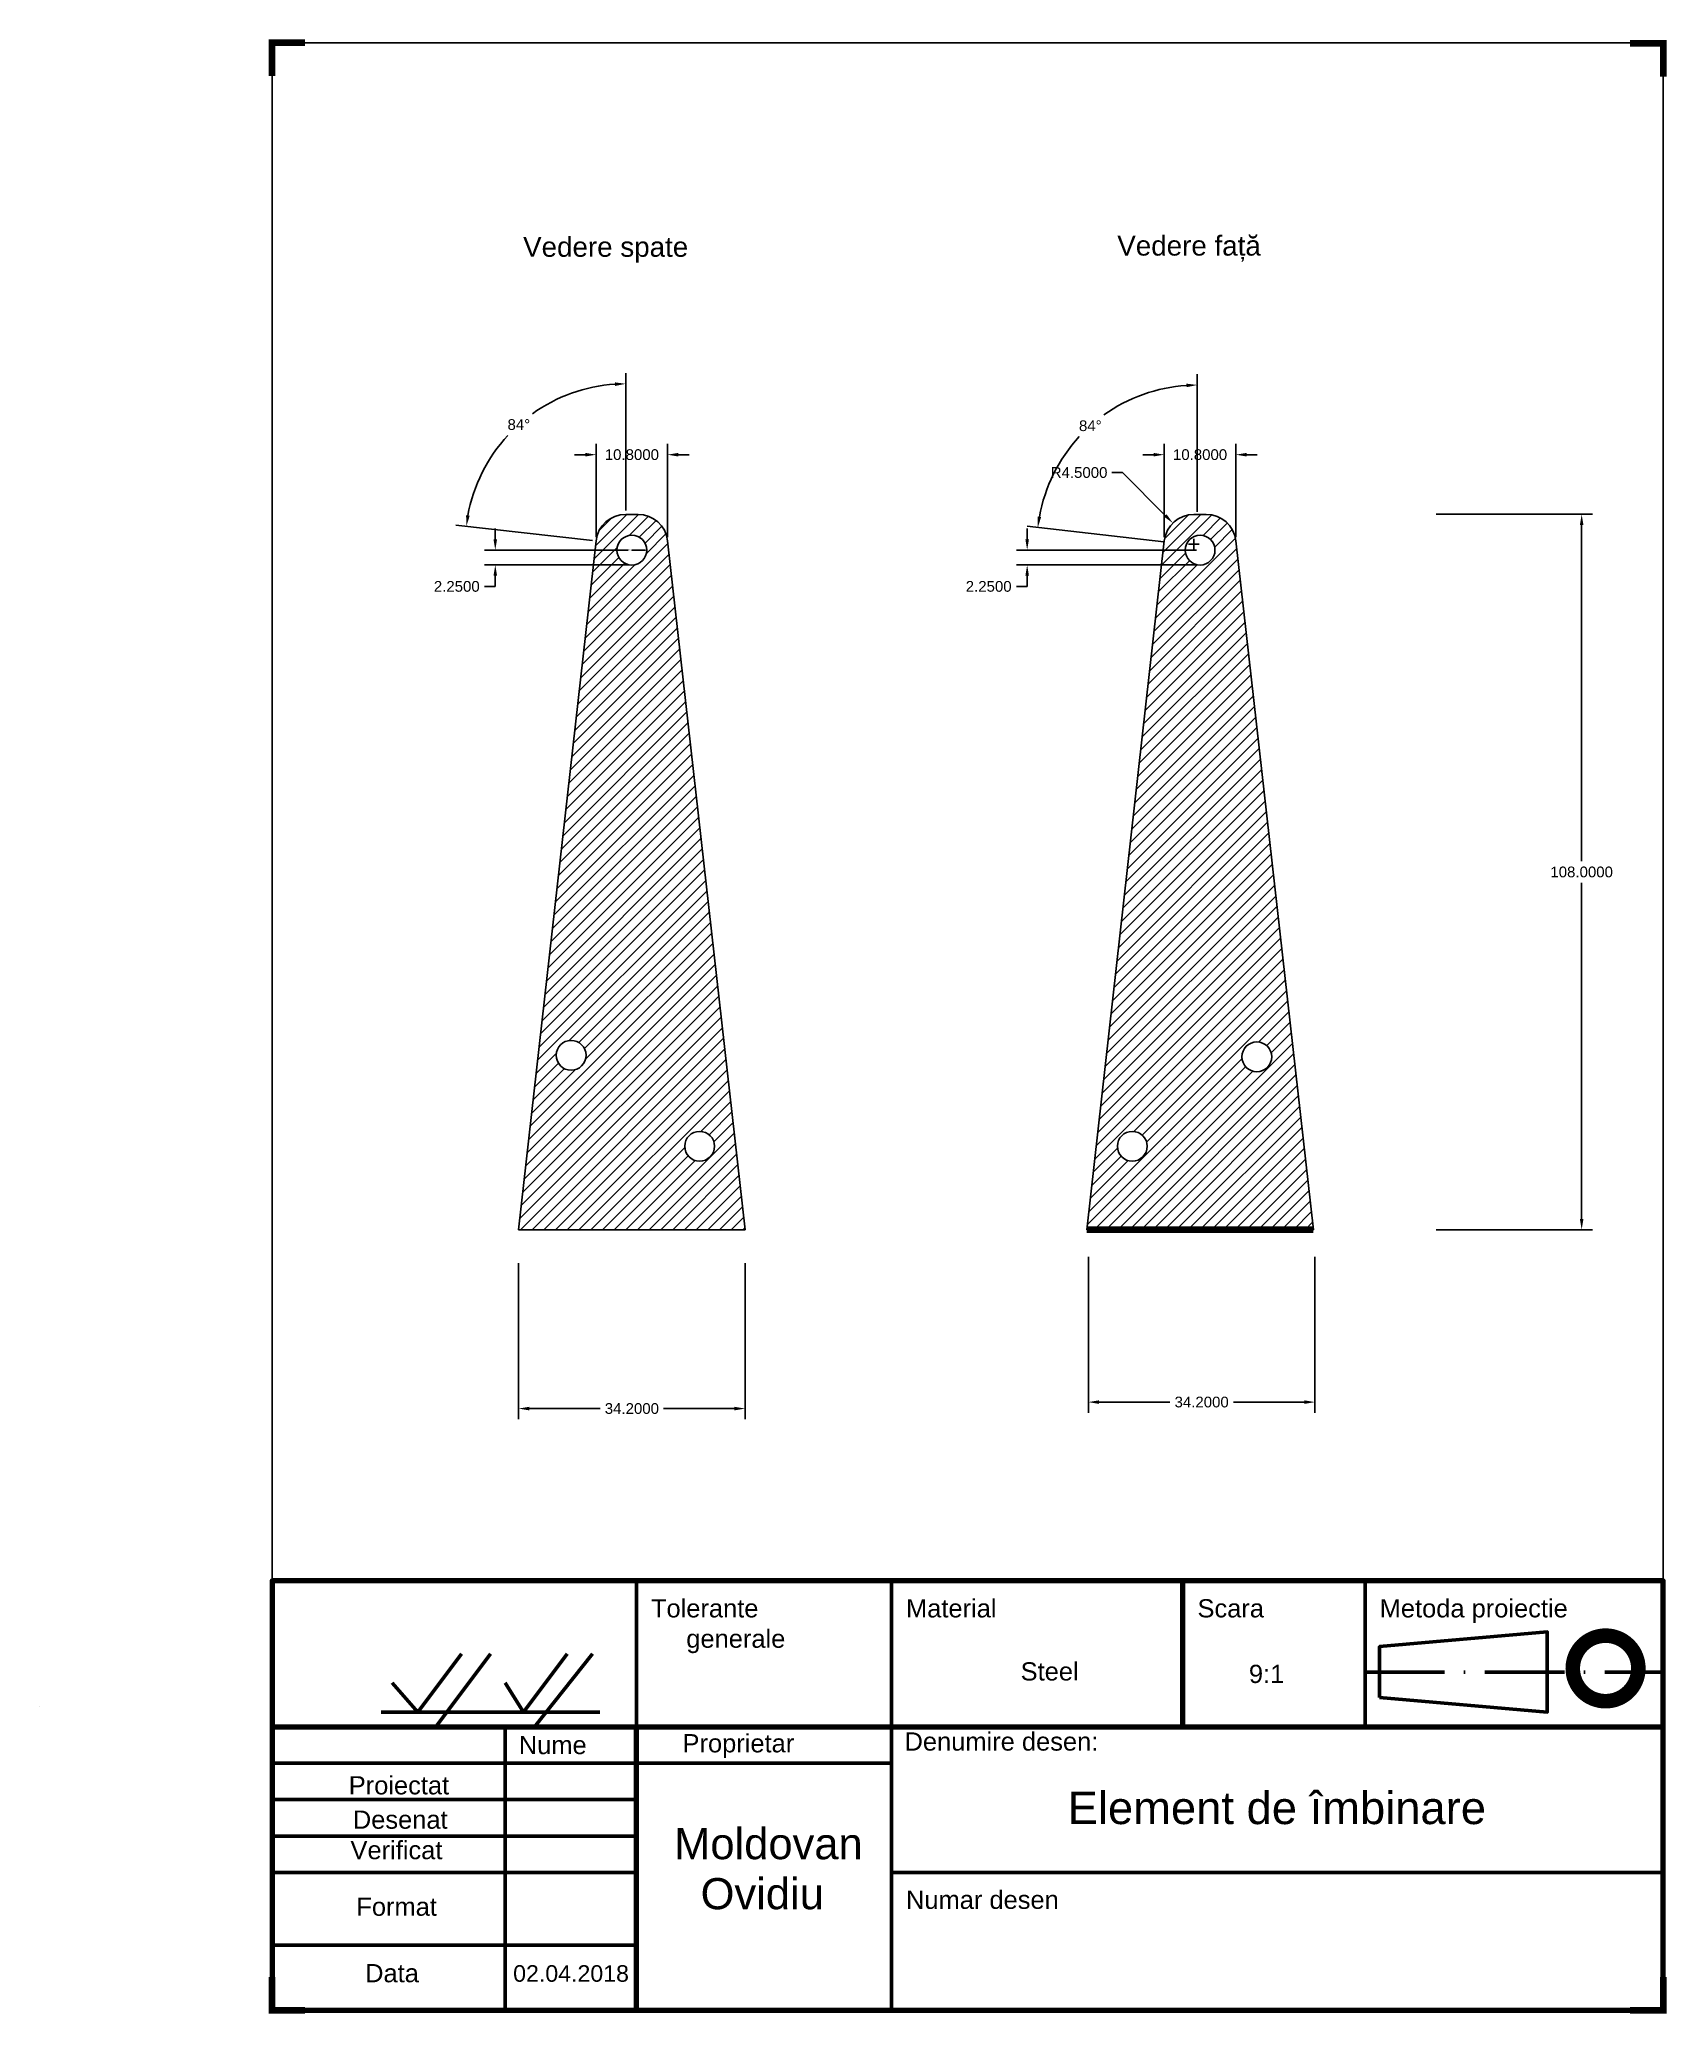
# Model space of a CAD drawing. Header units: inches. Extents: x -30 to 216, y 6 to 304.
import ezdxf

# ---------------------------------------------------------------- set-up
doc = ezdxf.new("R2010")
doc.units = ezdxf.units.IN
doc.header["$MEASUREMENT"] = 0
doc.linetypes.add('ACAD_ISO10W100', pattern=[18, 12, -3, 0, -3])
doc.styles.get("Standard").update_dxf_attribs({"font": 'Arial.ttf'})
doc.dimstyles.get("Standard").update_dxf_attribs({"dimtxt": 0.18, "dimasz": 0.18, "dimexe": 0.18, "dimexo": 0.0625, "dimgap": 0.09, "dimtad": 0, "dimtih": 1, "dimtoh": 1, "dimdec": 4, "dimzin": 0, "dimdsep": 46, "dimtxsty": 'Standard', "dimcen": 0.09, "dimadec": 0, "dimazin": 0, "dimtfac": 1, "dimtdec": 4, "dimtofl": 0, "dimtmove": 0, "dimatfit": 3, "dimfxl": 1, "dimtolj": 1, "dimtzin": 0, "dimarcsym": 0})

# ---------------------------------------------------------------- blocks, each defined once
blk = doc.blocks.new('*D1')
at = {"color": 0, "lineweight": -2, "ltscale": 12, "transparency": 16777216}
for p, q in [((180.85, 231.92), (204.41, 231.92)), ((202.79, 230.3), (202.79, 179.55)), ((202.79, 125.54), (202.79, 176.29)), ((180.85, 123.92), (204.41, 123.92))]:
    blk.add_line(p, q, dxfattribs=at)
at = {"color": 0, "ltscale": 12, "transparency": 16777216}
for points in [[(202.52, 230.3), (203.06, 230.3), (202.79, 231.92)], [(202.52, 125.54), (203.06, 125.54), (202.79, 123.92)]]:
    blk.add_solid(points, dxfattribs=at)
at = {"layer": 'Defpoints', "color": 0, "ltscale": 12, "transparency": 16777216}
for p in [(180.29, 231.92), (180.29, 123.92), (202.79, 123.92)]:
    blk.add_point(p, dxfattribs=at)
at = {"color": 0, "ltscale": 12, "transparency": 16777216, "insert": (202.79, 177.92), "char_height": 1.62, "attachment_point": 5}
blk.add_mtext('\\A1;108.0000', dxfattribs=at)
blk = doc.blocks.new('*D2')
at = {"color": 0, "lineweight": -2, "transparency": 16777216}
for p, q in [((42.32, 118.85), (42.32, 95.3)), ((76.52, 118.85), (76.52, 95.3)), ((43.94, 96.92), (54.62, 96.92)), ((74.9, 96.92), (64.22, 96.92))]:
    blk.add_line(p, q, dxfattribs=at)
at = {"color": 0, "transparency": 16777216}
for points in [[(43.94, 97.19), (43.94, 96.65), (42.32, 96.92)], [(74.9, 97.19), (74.9, 96.65), (76.52, 96.92)]]:
    blk.add_solid(points, dxfattribs=at)
at = {"layer": 'Defpoints', "color": 0, "transparency": 16777216}
for p in [(42.32, 119.42), (76.52, 119.42), (76.52, 96.92)]:
    blk.add_point(p, dxfattribs=at)
at = {"color": 0, "transparency": 16777216, "insert": (59.42, 96.92), "char_height": 1.62, "attachment_point": 5}
blk.add_mtext('\\A1;34.2000', dxfattribs=at)
blk = doc.blocks.new('*D3')
at = {"color": 0, "lineweight": -2, "ltscale": 12, "transparency": 16777216}
for p, q in [((54.02, 228.48), (54.02, 242.54)), ((64.82, 228.48), (64.82, 242.54)), ((52.4, 240.92), (50.78, 240.92)), ((66.44, 240.92), (68.06, 240.92))]:
    blk.add_line(p, q, dxfattribs=at)
at = {"color": 0, "ltscale": 12, "transparency": 16777216}
for points in [[(52.4, 241.19), (52.4, 240.65), (54.02, 240.92)], [(66.44, 241.19), (66.44, 240.65), (64.82, 240.92)]]:
    blk.add_solid(points, dxfattribs=at)
at = {"layer": 'Defpoints', "color": 0, "ltscale": 12, "transparency": 16777216}
for p in [(64.82, 240.92), (54.02, 227.92), (64.82, 227.92)]:
    blk.add_point(p, dxfattribs=at)
at = {"color": 0, "ltscale": 12, "transparency": 16777216, "insert": (59.42, 240.92), "char_height": 1.62, "attachment_point": 5}
blk.add_mtext('\\A1;10.8000', dxfattribs=at)
blk = doc.blocks.new('*D6')
at = {"color": 0, "lineweight": -2, "ltscale": 12, "transparency": 16777216}
for p, q in [((128.33, 119.83), (128.33, 96.28)), ((162.53, 119.83), (162.53, 96.28)), ((129.95, 97.9), (140.63, 97.9)), ((160.91, 97.9), (150.23, 97.9))]:
    blk.add_line(p, q, dxfattribs=at)
at = {"color": 0, "ltscale": 12, "transparency": 16777216}
for points in [[(129.95, 98.17), (129.95, 97.63), (128.33, 97.9)], [(160.91, 98.17), (160.91, 97.63), (162.53, 97.9)]]:
    blk.add_solid(points, dxfattribs=at)
at = {"layer": 'Defpoints', "color": 0, "ltscale": 12, "transparency": 16777216}
for p in [(128.33, 120.4), (162.53, 120.4), (162.53, 97.9)]:
    blk.add_point(p, dxfattribs=at)
at = {"color": 0, "ltscale": 12, "transparency": 16777216, "insert": (145.43, 97.9), "char_height": 1.62, "attachment_point": 5}
blk.add_mtext('\\A1;34.2000', dxfattribs=at)
blk = doc.blocks.new('*D7')
at = {"color": 0, "lineweight": -2, "ltscale": 12, "transparency": 16777216}
for p, q in [((139.79, 228.48), (139.79, 242.54)), ((150.59, 228.48), (150.59, 242.54)), ((138.17, 240.92), (136.55, 240.92)), ((152.21, 240.92), (153.83, 240.92))]:
    blk.add_line(p, q, dxfattribs=at)
at = {"color": 0, "ltscale": 12, "transparency": 16777216}
for points in [[(138.17, 241.19), (138.17, 240.65), (139.79, 240.92)], [(152.21, 241.19), (152.21, 240.65), (150.59, 240.92)]]:
    blk.add_solid(points, dxfattribs=at)
at = {"layer": 'Defpoints', "color": 0, "ltscale": 12, "transparency": 16777216}
for p in [(150.59, 240.92), (139.79, 227.92), (150.59, 227.92)]:
    blk.add_point(p, dxfattribs=at)
at = {"color": 0, "ltscale": 12, "transparency": 16777216, "insert": (145.19, 240.92), "char_height": 1.62, "attachment_point": 5}
blk.add_mtext('\\A1;10.8000', dxfattribs=at)
blk = doc.blocks.new('*D8')
at = {"color": 0, "lineweight": -2, "ltscale": 12, "transparency": 16777216}
for p, q in [((119.09, 228.14), (119.09, 229.76)), ((144.63, 226.52), (117.47, 226.52)), ((144.63, 224.27), (117.47, 224.27)), ((119.09, 221.03), (117.47, 221.03)), ((119.09, 222.65), (119.09, 221.03))]:
    blk.add_line(p, q, dxfattribs=at)
at = {"color": 0, "ltscale": 12, "transparency": 16777216}
for points in [[(118.82, 228.14), (119.36, 228.14), (119.09, 226.52)], [(118.82, 222.65), (119.36, 222.65), (119.09, 224.27)]]:
    blk.add_solid(points, dxfattribs=at)
at = {"layer": 'Defpoints', "color": 0, "ltscale": 12, "transparency": 16777216}
for p in [(145.19, 226.52), (119.09, 224.27), (145.19, 224.27)]:
    blk.add_point(p, dxfattribs=at)
at = {"color": 0, "ltscale": 12, "transparency": 16777216, "insert": (113.28, 221.03), "char_height": 1.62, "attachment_point": 5}
blk.add_mtext('\\A1;2.2500', dxfattribs=at)
blk = doc.blocks.new('*D9')
at = {"color": 0, "lineweight": -2, "ltscale": 12, "transparency": 16777216}
for p, q in [((131.87, 238.22), (133.49, 238.22)), ((133.49, 238.22), (139.94, 231.75)), ((143.45, 227.42), (145.07, 227.42)), ((144.26, 226.61), (144.26, 228.23))]:
    blk.add_line(p, q, dxfattribs=at)
at = {"color": 0, "ltscale": 12, "transparency": 16777216}
blk.add_solid([(140.13, 231.94), (139.75, 231.56), (141.08, 230.6)], dxfattribs=at)
at = {"layer": 'Defpoints', "color": 0, "ltscale": 12, "transparency": 16777216}
for p in [(141.08, 230.6), (144.26, 227.42)]:
    blk.add_point(p, dxfattribs=at)
at = {"color": 0, "ltscale": 12, "transparency": 16777216, "insert": (126.93, 238.22), "char_height": 1.62, "attachment_point": 5}
blk.add_mtext('\\A1;R4.5000', dxfattribs=at)
blk = doc.blocks.new('*D11')
at = {"color": 0, "lineweight": -2, "ltscale": 12, "transparency": 16777216}
for p, q in [((58.49, 232.48), (58.49, 253.24)), ((53.46, 227.98), (32.83, 230.3))]:
    blk.add_line(p, q, dxfattribs=at)
for start, end in [(93.8351, 125.5821), (137.3212, 169.7462)]:
    blk.add_arc((58.49, 227.42), 24.21, start, end, dxfattribs=at)
at = {"color": 0, "ltscale": 12, "transparency": 16777216}
for points in [[(56.86, 251.84), (56.88, 251.3), (58.49, 251.62)], [(34.94, 231.69), (34.4, 231.76), (34.44, 230.12)]]:
    blk.add_solid(points, dxfattribs=at)
at = {"layer": 'Defpoints', "color": 0, "ltscale": 12, "transparency": 16777216}
for p in [(47.18, 248.82), (58.49, 231.92), (54.02, 227.92), (58.49, 227.42)]:
    blk.add_point(p, dxfattribs=at)
at = {"color": 0, "ltscale": 12, "transparency": 16777216, "insert": (42.36, 245.46), "char_height": 1.62, "attachment_point": 5}
blk.add_mtext('\\A1;84°', dxfattribs=at)
blk = doc.blocks.new('*D13')
at = {"color": 0, "lineweight": -2, "ltscale": 12, "transparency": 16777216}
for p, q in [((144.76, 232.29), (144.76, 253.06)), ((139.72, 227.79), (119.09, 230.12))]:
    blk.add_line(p, q, dxfattribs=at)
for start, end in [(93.8351, 125.5821), (137.3212, 169.7462)]:
    blk.add_arc((144.76, 227.23), 24.21, start, end, dxfattribs=at)
at = {"color": 0, "ltscale": 12, "transparency": 16777216}
for points in [[(143.13, 251.65), (143.15, 251.11), (144.76, 251.44)], [(121.2, 231.5), (120.67, 231.58), (120.7, 229.94)]]:
    blk.add_solid(points, dxfattribs=at)
at = {"layer": 'Defpoints', "color": 0, "ltscale": 12, "transparency": 16777216}
for p in [(133.44, 248.63), (144.76, 231.73), (140.28, 227.73), (144.76, 227.23)]:
    blk.add_point(p, dxfattribs=at)
at = {"color": 0, "ltscale": 12, "transparency": 16777216, "insert": (128.62, 245.28), "char_height": 1.62, "attachment_point": 5}
blk.add_mtext('\\A1;84°', dxfattribs=at)
blk = doc.blocks.new('*D16')
at = {"color": 0, "lineweight": -2, "transparency": 16777216}
blk.add_line((59.42, 226.52), (61.49, 226.52), dxfattribs=at)
at = {"color": 0, "transparency": 16777216}
blk.add_solid([(61.49, 226.55), (61.49, 226.49), (61.67, 226.52)], dxfattribs=at)
at = {"layer": 'Defpoints', "color": 0, "transparency": 16777216}
for p in [(59.42, 226.52), (61.67, 226.52)]:
    blk.add_point(p, dxfattribs=at)
at = {"color": 0, "transparency": 16777216, "insert": (58.87, 226.52), "char_height": 0.18, "attachment_point": 5}
blk.add_mtext('\\A1;R2.2500', dxfattribs=at)
blk = doc.blocks.new('*D17')
at = {"color": 0, "lineweight": -2, "transparency": 16777216}
for p, q in [((38.8, 228.14), (38.8, 229.76)), ((58.86, 226.52), (37.18, 226.52)), ((58.86, 224.27), (37.18, 224.27)), ((38.8, 221.03), (37.18, 221.03)), ((38.8, 222.65), (38.8, 221.03))]:
    blk.add_line(p, q, dxfattribs=at)
at = {"color": 0, "transparency": 16777216}
for points in [[(38.53, 228.14), (39.07, 228.14), (38.8, 226.52)], [(38.53, 222.65), (39.07, 222.65), (38.8, 224.27)]]:
    blk.add_solid(points, dxfattribs=at)
at = {"layer": 'Defpoints', "color": 0, "transparency": 16777216}
for p in [(59.42, 226.52), (38.8, 224.27), (59.42, 224.27)]:
    blk.add_point(p, dxfattribs=at)
at = {"color": 0, "transparency": 16777216, "insert": (32.99, 221.03), "char_height": 1.62, "attachment_point": 5}
blk.add_mtext('\\A1;2.2500', dxfattribs=at)

msp = doc.modelspace()

# ---------------------------------------------------------------- hatches: boundary and pattern name
h = msp.add_hatch()
h.set_pattern_fill('ANSI31', color=256, scale=10)
h.paths.add_polyline_path([(64.81965, 227.91928, 0.381768945), (60.34786, 231.91621), (59.42, 231.91621), (58.49214, 231.91621, 0.381768945), (54.02035, 227.91928), (42.32, 123.91621), (59.42, 123.91621), (76.52, 123.91621)])
h.paths.add_polyline_path([(52.5, 150.25, -1), (48, 150.25, -1)], flags=16)
h.paths.add_polyline_path([(71.90377, 136.51621, -1), (67.40377, 136.51621, -1)], flags=16)
h.paths.add_polyline_path([(57.17, 226.51621, -1), (61.67, 226.51621, -1)], flags=16)
h.paths.add_polyline_path([(150.58965, 227.91928, 0.381768945), (146.11786, 231.91621), (145.19, 231.91621), (144.26214, 231.91621, 0.381768945), (139.79035, 227.91928), (128.09, 123.91621), (145.19, 123.91621), (162.29, 123.91621)])
h.paths.add_polyline_path([(156.00648, 150.01621, -1), (151.50648, 150.01621, -1)], flags=16)
h.paths.add_polyline_path([(137.20623, 136.51621, -1), (132.70623, 136.51621, -1)], flags=16)
h.paths.add_polyline_path([(142.94, 226.51621, -1), (147.44, 226.51621, -1)], flags=16)
h.paths.add_polyline_path([(58.34694, 226.32915), (59.38728, 226.32915), (59.38728, 226.70005), (58.34694, 226.70005)], flags=8)

# ---------------------------------------------------------------- linework, layer by layer
at = {"ltscale": 12}
for p, q in [((59.42, 231.91621), (58.49214, 231.91621)), ((59.42, 231.91621), (60.34786, 231.91621)), ((145.19, 231.91621), (144.26214, 231.91621)), ((145.19, 231.91621), (146.11786, 231.91621)), ((54.02035, 227.91928), (42.32, 123.91621)), ((64.81965, 227.91928), (76.52, 123.91621)), ((139.79035, 227.91928), (128.09, 123.91621)), ((150.58965, 227.91928), (162.29, 123.91621)), ((42.32, 123.91621), (59.42, 123.91621)), ((76.52, 123.91621), (59.42, 123.91621)), ((128.09, 123.91621), (145.19, 123.91621)), ((162.29, 123.91621), (145.19, 123.91621))]:
    msp.add_line(p, q, dxfattribs=at)
at = {"lineweight": 50}
for p, q in [((60.1, 48.89621), (60.1, 70.89621)), ((98.6, 48.89621), (98.6, 70.89621)), ((170.1, 48.89621), (170.1, 70.89621)), ((5.1, 56.09621), (5.1, 61.09621)), ((38.1, 59.89621), (29.85, 48.89621)), ((53.5, 59.89621), (44.7, 48.89621)), ((21.6, 51.09621), (54.6, 51.09621)), ((40.3, 6.1), (40.3, 48.89621)), ((98.6, 6.1), (98.6, 48.89621)), ((5.1, 43.39621), (60.1, 43.39621)), ((60.1, 43.39621), (98.6, 43.39621)), ((60.1, 37.89621), (5.1, 37.89621)), ((60.1, 32.39621), (60.1, 37.89621)), ((5.1, 32.39621), (60.1, 32.39621)), ((5.1, 26.89621), (60.1, 26.89621)), ((98.6, 26.89621), (215.1, 26.89621)), ((5.1, 15.89621), (60.1, 15.89621))]:
    msp.add_line(p, q, dxfattribs=at)
at = {"lineweight": 100}
for p, q in [((142.6, 48.89621), (142.6, 70.89621)), ((5.1, 48.89621), (215.1, 48.89621)), ((60.1, 6.1), (60.1, 48.89621))]:
    msp.add_line(p, q, dxfattribs=at)
at = {"linetype": 'ACAD_ISO10W100', "lineweight": 50}
msp.add_line((170.1, 57.14621), (215.1, 57.14621), dxfattribs=at)
msp.add_line((-30, 51.98), (-30, 51.98))
at = {"const_width": 1}
for points in [[(5.1, 303.1), (5.1, 298.1), (5.1, 303.1), (10.1, 303.1)], [(215.1, 303), (210.1, 303), (215.1, 303), (215.1, 298)], [(5.1, 6.1), (10.1, 6.1), (5.1, 6.1), (5.1, 11.1)], [(215.1, 6.1), (215.1, 11.1), (215.1, 6.1), (210.1, 6.1)]]:
    msp.add_lwpolyline(points, dxfattribs=at)
msp.add_lwpolyline([(5.1, 6.1), (215.1, 6.1), (215.1, 303.1), (5.1, 303.1)], close=True)
for points in [[(5.1, 303.1), (15.1, 303.1)], [(5.1, 303.1), (5.1, 303.1), (5.1, 293.1)]]:
    msp.add_lwpolyline(points)
at = {"ltscale": 12, "const_width": 1}
msp.add_lwpolyline([(128.09, 123.91621), (162.29, 123.91621)], dxfattribs=at)
at = {"lineweight": 100}
msp.add_lwpolyline([(5.1, 6.1), (215.1, 6.1), (215.1, 70.89621), (5.1, 70.89621), (5.1, 6.1)], dxfattribs=at)
at = {"lineweight": 50}
for points in [[(172.3, 53.29621), (197.6, 51.09621), (197.6, 63.19621), (172.3, 60.99621), (172.3, 53.29621)], [(23.25, 55.49621), (27.1, 51.09621), (33.7, 59.89621)], [(40.3, 55.49621), (43.05, 51.09621), (49.65, 59.89621)]]:
    msp.add_lwpolyline(points, dxfattribs=at)
at = {"lineweight": 50, "const_width": 2.2}
msp.add_lwpolyline([(201.45, 57.69621, 1), (211.35, 57.69621, 1)], format="xyb", close=True, dxfattribs=at)
at = {"ltscale": 12}
for centre in [(59.42, 226.51621), (145.19, 226.51621), (50.25, 150.25), (153.75648, 150.01621), (69.65377, 136.51621), (134.95623, 136.51621)]:
    msp.add_circle(centre, 2.25, dxfattribs=at)
for centre, start, end in [((58.49214, 227.41621), 90, 173.5812133), ((60.34786, 227.41621), 6.4187867, 90), ((144.26214, 227.41621), 90, 173.5812133), ((146.11786, 227.41621), 6.4187867, 90)]:
    msp.add_arc(centre, 4.5, start, end, dxfattribs=at)

# ---------------------------------------------------------------- texts
for s, height, p in [('Vedere față', 3, (132.69268, 270.97759)), ('Vedere spate', 3, (43, 270.79621)), ('Element de îmbinare', 4.9, (125.2, 34.19621)), ('Moldovan', 4.7, (65.8, 28.89621)), ('Ovidiu', 4.7, (69.8, 21.34607))]:
    msp.add_text(s, height=height).set_placement(p)
at = {"lineweight": 50}
for s, height, p in [('Tolerante ', 2.75, (62.3, 65.39621)), ('Material', 2.75, (100.8, 65.39621)), ('Scara', 2.75, (144.8, 65.39621)), ('Metoda proiectie', 2.75, (172.3, 65.39621)), ('     generale', 2.75, (62.3, 60.81287)), ('Steel', 2.75, (118.10655, 55.87446)), ('9:1', 2.75, (152.56414, 55.49621)), ('Proprietar', 2.75, (67.06764, 45.02373)), ('Denumire desen:', 2.75, (100.5775, 45.28812)), ('Nume', 2.75, (42.35275, 44.75934)), ('Proiectat', 2.75, (16.68092, 38.67839)), ('Desenat', 2.75, (17.3, 33.49621)), ('Verificat', 2.75, (16.94558, 28.89599)), ('Numar desen', 2.75, (100.8, 21.39621)), ('Format', 2.75, (17.82607, 20.35495)), ('Data', 2.75, (19.15173, 10.31805)), ('02.04.2018', 2.5, (41.5, 10.39621))]:
    msp.add_text(s, height=height, dxfattribs=at).set_placement(p)

# ---------------------------------------------------------------- dimensions: what is measured, and where the dimension line sits
at = {"ltscale": 12}
for base, center, p1, p2, picture, middle in [((47.17957, 248.81767), (58.49214, 227.41621), (58.49214, 231.91621), (54.02035, 227.91928), '*D11', (42.3601, 245.46487)), ((133.44291, 248.63031), (144.75547, 227.22884), (144.75547, 231.72884), (140.28368, 227.73192), '*D13', (128.62343, 245.2775))]:
    dim = msp.add_angular_dim_3p(base=base, center=center, p1=p1, p2=p2, dimstyle='Standard', override={"dimscale": 9}, dxfattribs=at)
    dim.commit()
    dim.dimension.update_dxf_attribs({"geometry": picture, "text_midpoint": middle})
for base, p1, p2, picture, middle in [((64.82035, 240.91621), (54.02035, 227.91928), (64.82035, 227.91928), '*D3', (59.42035, 240.91621)), ((150.59035, 240.91621), (139.79035, 227.91928), (150.59035, 227.91928), '*D7', (145.19035, 240.91621)), ((162.53065, 97.89516), (128.33065, 120.39516), (162.53065, 120.39516), '*D6', (145.43065, 97.89516))]:
    dim = msp.add_linear_dim(base=base, p1=p1, p2=p2, dimstyle='Standard', override={"dimscale": 9}, dxfattribs=at)
    dim.commit()
    dim.dimension.update_dxf_attribs({"geometry": picture, "text_midpoint": middle})
dim = msp.add_radius_dim(center=(144.26214, 227.41621), mpoint=(141.08427, 230.60229), dimstyle='Standard', override={"dimscale": 9}, dxfattribs=at)
dim.commit()
dim.dimension.update_dxf_attribs({"geometry": '*D9', "text_midpoint": (126.92712, 238.21621), "dimtype": 164})
dim = msp.add_linear_dim(base=(38.8, 224.26621), p1=(59.42, 226.51621), p2=(59.42, 224.26621), angle=90, dimstyle='Standard', override={"dimscale": 9})
dim.commit()
dim.dimension.update_dxf_attribs({"geometry": '*D17', "text_midpoint": (32.98855, 221.02621)})
dim = msp.add_aligned_dim(p1=(145.19, 226.51621), p2=(145.19, 224.26621), distance=-26.1, dimstyle='Standard', override={"dimscale": 9}, dxfattribs=at)
dim.commit()
dim.dimension.update_dxf_attribs({"geometry": '*D8', "text_midpoint": (113.27855, 221.02621)})
dim = msp.add_linear_dim(base=(202.79, 123.91621), p1=(180.29, 231.91621), p2=(180.29, 123.91621), angle=90, dimstyle='Standard', override={"dimscale": 9}, dxfattribs=at)
dim.commit()
dim.dimension.update_dxf_attribs({"geometry": '*D1', "text_midpoint": (202.79, 177.91621), "dimtype": 160})
dim = msp.add_radius_dim(center=(59.42, 226.51621), mpoint=(61.67, 226.51621), dimstyle='Standard')
dim.commit()
dim.dimension.update_dxf_attribs({"geometry": '*D16', "text_midpoint": (59.42, 226.51621), "dimtype": 164})
dim = msp.add_linear_dim(base=(76.52, 96.91621), p1=(42.32, 119.41621), p2=(76.52, 119.41621), dimstyle='Standard', override={"dimscale": 9})
dim.commit()
dim.dimension.update_dxf_attribs({"geometry": '*D2', "text_midpoint": (59.42, 96.91621)})

doc.saveas('drawing.dxf')
